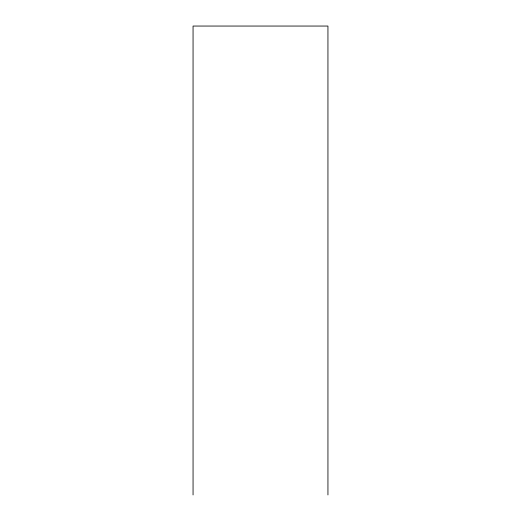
<?xml version="1.0" encoding="UTF-8"?>
<svg xmlns="http://www.w3.org/2000/svg" width="521" height="521" viewBox="0 0 521 521"><rect width="100%" height="100%" fill="white"/><g stroke="black" fill="none" stroke-linecap="round" stroke-linejoin="round"><path stroke-width="0.78" d="M327.943 494.95L327.943 26.05L193.057 26.05L193.057 494.95"/></g></svg>
